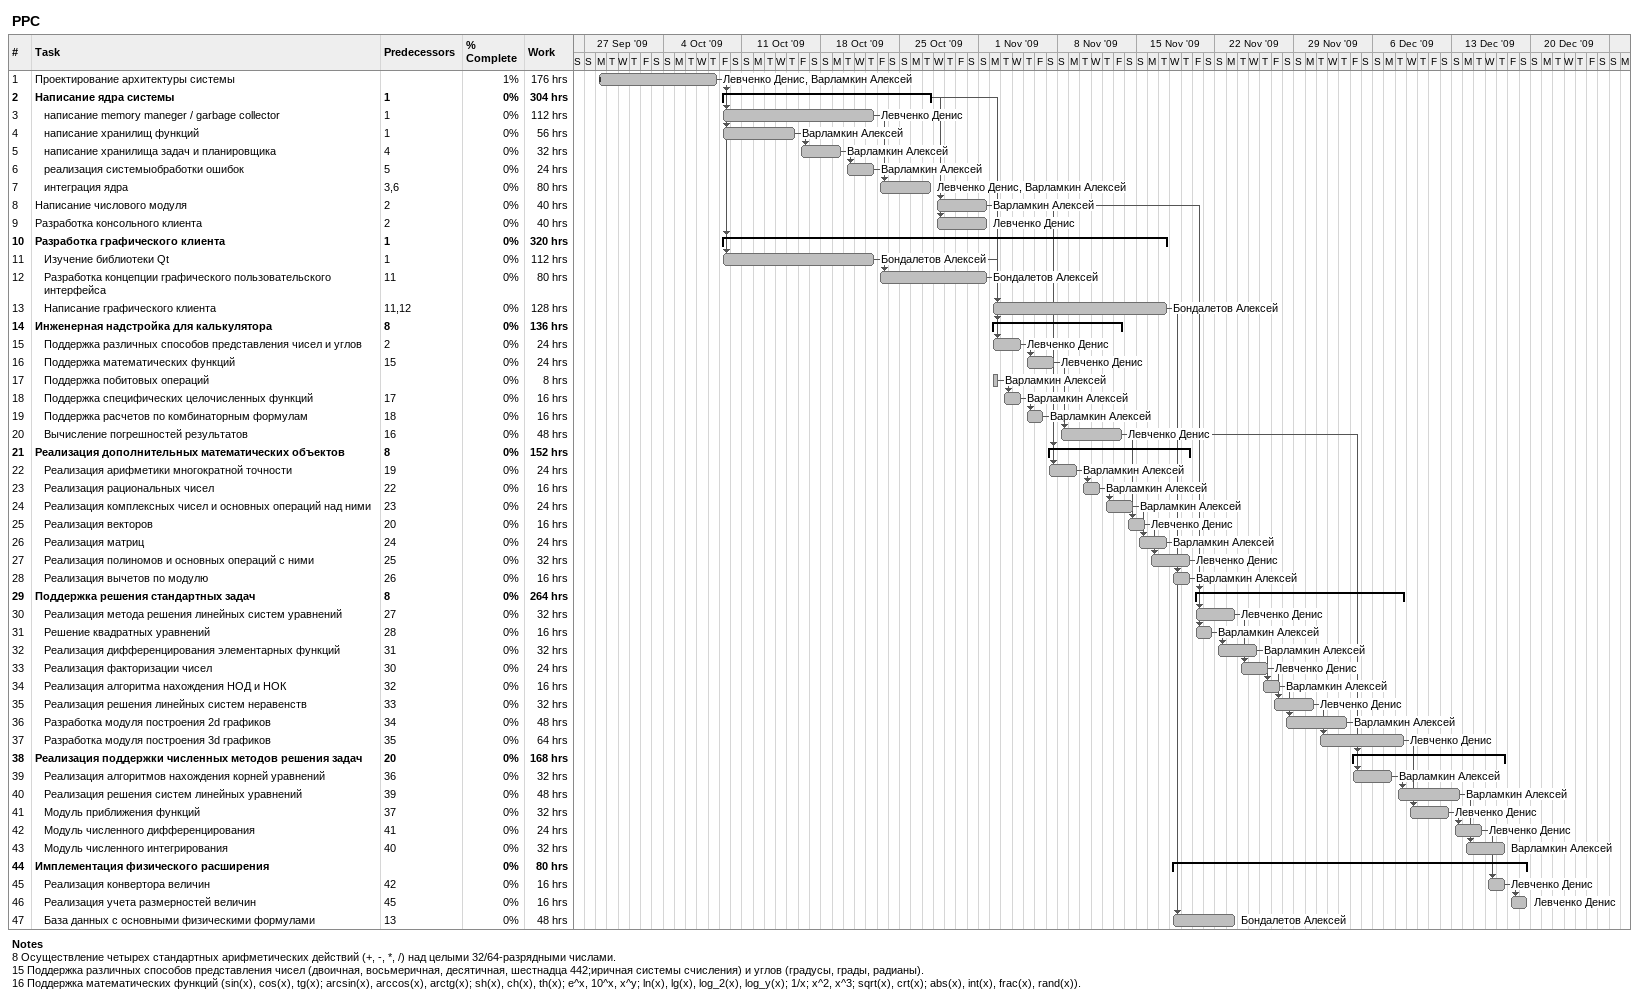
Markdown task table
PPC

| ID | Level | Task | Start | Finish | Predecessors | Resources | % complete | Work (h) |
|---|---|---|---|---|---|---|---|---|
| 1 | 1 | Проектирование архитектуры системы | 2009-09-28 | 2009-10-08 |  | Левченко Денис, Варламкин Алексей | 1 | 176 |
| 2 | 1 | **Написание ядра системы** | 2009-10-09 | 2009-10-27 | 1 |  | 0 | 304 |
| 3 | 2 | написание memory maneger / garbage collector | 2009-10-09 | 2009-10-22 | 1 | Левченко Денис | 0 | 112 |
| 4 | 2 | написание хранилищ функций | 2009-10-09 | 2009-10-15 | 1 | Варламкин Алексей | 0 | 56 |
| 5 | 2 | написание хранилища задач и планировщика | 2009-10-16 | 2009-10-19 | 4 | Варламкин Алексей | 0 | 32 |
| 6 | 2 | реализация системыобработки ошибок | 2009-10-20 | 2009-10-22 | 5 | Варламкин Алексей | 0 | 24 |
| 7 | 2 | интеграция ядра | 2009-10-23 | 2009-10-27 | 3, 6 | Левченко Денис, Варламкин Алексей | 0 | 80 |
| 8 | 1 | Написание числового модуля | 2009-10-28 | 2009-11-01 | 2 | Варламкин Алексей | 0 | 40 |
| 9 | 1 | Разработка консольного клиента | 2009-10-28 | 2009-11-01 | 2 | Левченко Денис | 0 | 40 |
| 10 | 1 | **Разработка графического клиента** | 2009-10-09 | 2009-11-17 | 1 |  | 0 | 320 |
| 11 | 2 | Изучение библиотеки Qt | 2009-10-09 | 2009-10-22 | 1 | Бондалетов Алексей | 0 | 112 |
| 12 | 2 | Разработка концепции графического пользовательского интерфейса | 2009-10-23 | 2009-11-01 | 11 | Бондалетов Алексей | 0 | 80 |
| 13 | 2 | Написание графического клиента | 2009-11-02 | 2009-11-17 | 11, 12 | Бондалетов Алексей | 0 | 128 |
| 14 | 1 | **Инженерная надстройка для калькулятора** | 2009-11-02 | 2009-11-13 | 8 |  | 0 | 136 |
| 15 | 2 | Поддержка различных способов представления чисел и углов | 2009-11-02 | 2009-11-04 | 2 | Левченко Денис | 0 | 24 |
| 16 | 2 | Поддержка математических функций | 2009-11-05 | 2009-11-07 | 15 | Левченко Денис | 0 | 24 |
| 17 | 2 | Поддержка побитовых операций | 2009-11-02 | 2009-11-02 |  | Варламкин Алексей | 0 | 8 |
| 18 | 2 | Поддержка специфических целочисленных функций | 2009-11-03 | 2009-11-04 | 17 | Варламкин Алексей | 0 | 16 |
| 19 | 2 | Поддержка расчетов по комбинаторным формулам | 2009-11-05 | 2009-11-06 | 18 | Варламкин Алексей | 0 | 16 |
| 20 | 2 | Вычисление погрешностей результатов | 2009-11-08 | 2009-11-13 | 16 | Левченко Денис | 0 | 48 |
| 21 | 1 | **Реализация дополнительных математических объектов** | 2009-11-07 | 2009-11-19 | 8 |  | 0 | 152 |
| 22 | 2 | Реализация арифметики многократной точности | 2009-11-07 | 2009-11-09 | 19 | Варламкин Алексей | 0 | 24 |
| 23 | 2 | Реализация рациональных чисел | 2009-11-10 | 2009-11-11 | 22 | Варламкин Алексей | 0 | 16 |
| 24 | 2 | Реализация комплексных чисел и основных операций над ними | 2009-11-12 | 2009-11-14 | 23 | Варламкин Алексей | 0 | 24 |
| 25 | 2 | Реализация векторов | 2009-11-14 | 2009-11-15 | 20 | Левченко Денис | 0 | 16 |
| 26 | 2 | Реализация матриц | 2009-11-15 | 2009-11-17 | 24 | Варламкин Алексей | 0 | 24 |
| 27 | 2 | Реализация полиномов и основных операций с ними | 2009-11-16 | 2009-11-19 | 25 | Левченко Денис | 0 | 32 |
| 28 | 2 | Реализация вычетов по модулю | 2009-11-18 | 2009-11-19 | 26 | Варламкин Алексей | 0 | 16 |
| 29 | 1 | **Поддержка решения стандартных задач** | 2009-11-20 | 2009-12-08 | 8 |  | 0 | 264 |
| 30 | 2 | Реализация метода решения линейных систем уравнений | 2009-11-20 | 2009-11-23 | 27 | Левченко Денис | 0 | 32 |
| 31 | 2 | Решение квадратных уравнений | 2009-11-20 | 2009-11-21 | 28 | Варламкин Алексей | 0 | 16 |
| 32 | 2 | Реализация дифференцирования элементарных функций | 2009-11-22 | 2009-11-25 | 31 | Варламкин Алексей | 0 | 32 |
| 33 | 2 | Реализация факторизации чисел | 2009-11-24 | 2009-11-26 | 30 | Левченко Денис | 0 | 24 |
| 34 | 2 | Реализация алгоритма нахождения НОД и НОК | 2009-11-26 | 2009-11-27 | 32 | Варламкин Алексей | 0 | 16 |
| 35 | 2 | Реализация решения линейных систем неравенств | 2009-11-27 | 2009-11-30 | 33 | Левченко Денис | 0 | 32 |
| 36 | 2 | Разработка модуля построения 2d графиков | 2009-11-28 | 2009-12-03 | 34 | Варламкин Алексей | 0 | 48 |
| 37 | 2 | Разработка модуля построения 3d графиков | 2009-12-01 | 2009-12-08 | 35 | Левченко Денис | 0 | 64 |
| 38 | 1 | **Реализация поддержки численных методов решения задач** | 2009-12-04 | 2009-12-17 | 20 |  | 0 | 168 |
| 39 | 2 | Реализация алгоритмов нахождения корней уравнений | 2009-12-04 | 2009-12-07 | 36 | Варламкин Алексей | 0 | 32 |
| 40 | 2 | Реализация решения систем линейных уравнений | 2009-12-08 | 2009-12-13 | 39 | Варламкин Алексей | 0 | 48 |
| 41 | 2 | Модуль приближения функций | 2009-12-09 | 2009-12-12 | 37 | Левченко Денис | 0 | 32 |
| 42 | 2 | Модуль численного дифференцирования | 2009-12-13 | 2009-12-15 | 41 | Левченко Денис | 0 | 24 |
| 43 | 2 | Модуль численного интегрирования | 2009-12-14 | 2009-12-17 | 40 | Варламкин Алексей | 0 | 32 |
| 44 | 1 | **Имплементация физического расширения** | 2009-11-18 | 2009-12-19 |  |  | 0 | 80 |
| 45 | 2 | Реализация конвертора величин | 2009-12-16 | 2009-12-17 | 42 | Левченко Денис | 0 | 16 |
| 46 | 2 | Реализация учета размерностей величин | 2009-12-18 | 2009-12-19 | 45 | Левченко Денис | 0 | 16 |
| 47 | 2 | База данных с основными физическими формулами | 2009-11-18 | 2009-11-23 | 13 | Бондалетов Алексей | 0 | 48 |

Notes
- 8: Осуществление четырех стандартных арифметических действий (+, -, *, /) над целыми 32/64-разрядными числами.
- 15: Поддержка различных способов представления чисел (двоичная, восьмеричная, десятичная, шестнадца 442;иричная системы счисления) и углов (градусы, грады, радианы).
- 16: Поддержка математических функций (sin(x), cos(x), tg(x); arcsin(x), arccos(x), arctg(x); sh(x), ch(x), th(x); e^x, 10^x, x^y; ln(x), lg(x), log_2(x), log_y(x); 1/x; x^2, x^3; sqrt(x), crt(x); abs(x), int(x), frac(x), rand(x)).
